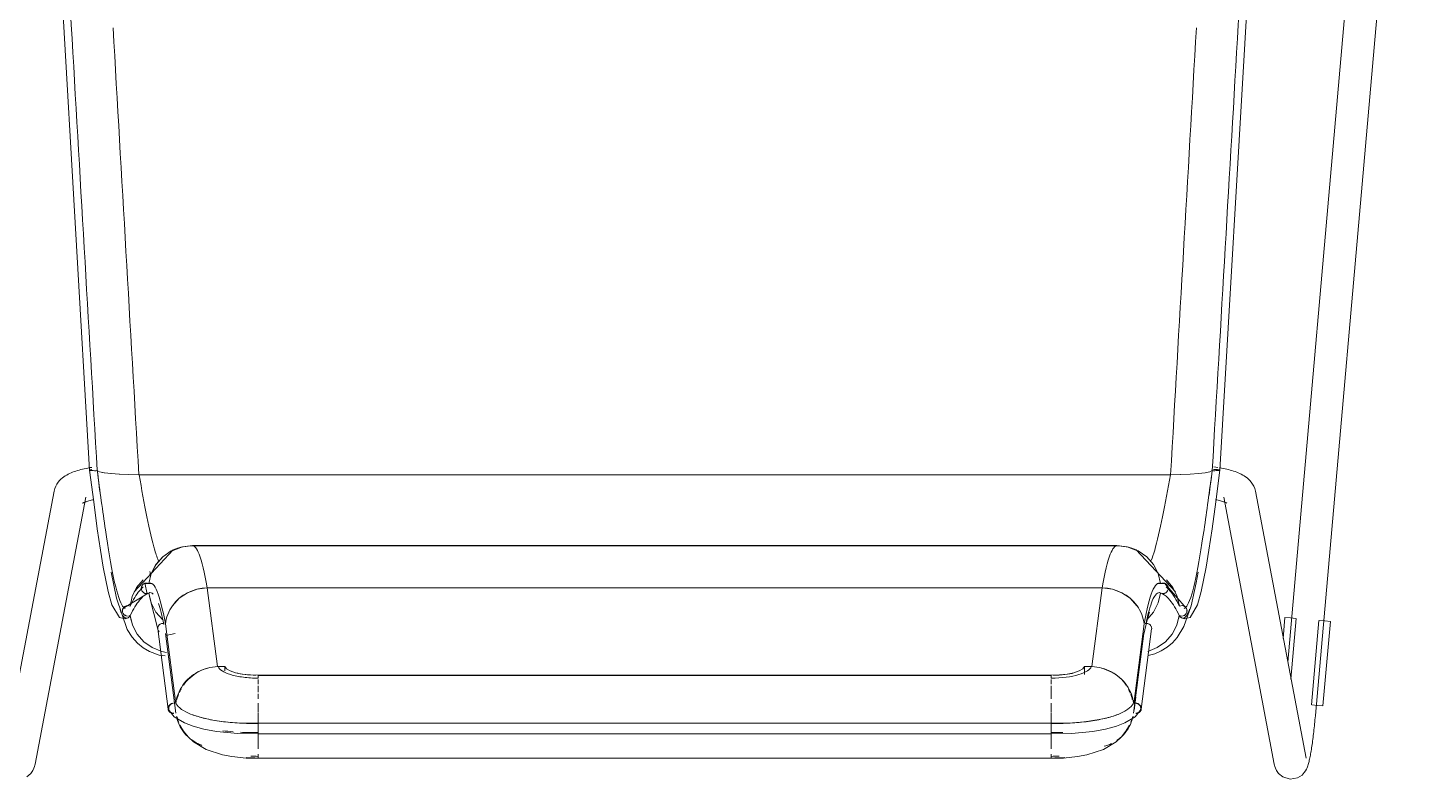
# Model space of a CAD drawing. Header units: millimetres. Extents: x 155927 to 326028, y -36033 to 97293.
# Drawn here: x 178558 to 179076, y 11463 to 11742 of the extents above; entities that cross this region are included whole.
import ezdxf

# ---------------------------------------------------------------- set-up
doc = ezdxf.new("R2010")
doc.units = ezdxf.units.MM
doc.header["$MEASUREMENT"] = 0
doc.layers.add('I-FURN', color=8, linetype='CONTINUOUS', lineweight=9)

msp = doc.modelspace()

# ---------------------------------------------------------------- linework, layer by layer
at = {"layer": 'I-FURN'}
for p, q in [((179063.88, 11930.92), (179026.58, 11506.42)), ((179036.88, 11486.55), (179075.83, 11929.87)), ((178581.16, 11577.84), (178561.88, 11909.75)), ((179001.4, 11577.84), (179020.68, 11909.75)), ((178579.23, 11578.34), (178579.89, 11578.49)), ((178579.89, 11578.49), (178580.57, 11578.62)), ((178580.57, 11578.62), (178581.27, 11578.75)), ((178581.27, 11578.75), (178581.97, 11578.86)), ((178999.87, 11578.97), (178999.15, 11579.07)), ((179000.59, 11578.86), (178999.87, 11578.97)), ((179001.99, 11578.62), (179001.29, 11578.75)), ((179002.67, 11578.49), (179001.99, 11578.62)), ((179003.33, 11578.34), (179002.67, 11578.49)), ((178569.03, 11572.66), (178569.51, 11573.35)), ((178569.51, 11573.35), (178570.02, 11573.95)), ((178570.02, 11573.95), (178570.55, 11574.47)), ((178570.55, 11574.47), (178571.08, 11574.92)), ((178571.08, 11574.92), (178571.61, 11575.32)), ((178571.61, 11575.32), (178572.14, 11575.68)), ((178572.14, 11575.68), (178572.68, 11576)), ((178572.68, 11576), (178573.22, 11576.29)), ((178573.22, 11576.29), (178573.77, 11576.57)), ((178573.77, 11576.57), (178574.33, 11576.82)), ((178574.33, 11576.82), (178574.9, 11577.05)), ((178574.9, 11577.05), (178575.48, 11577.27)), ((178575.48, 11577.27), (178576.08, 11577.48)), ((178576.08, 11577.48), (178576.68, 11577.67)), ((178576.68, 11577.67), (178577.3, 11577.86)), ((178577.3, 11577.86), (178577.93, 11578.03)), ((178577.93, 11578.03), (178578.57, 11578.19)), ((178578.57, 11578.19), (178579.23, 11578.34)), ((178581.16, 11577.84), (178581.22, 11577.89)), ((178581.23, 11577.89), (178581.17, 11577.84)), ((178581.17, 11577.84), (178582.72, 11565.98)), ((178581.7, 11577.99), (178581.41, 11577.94)), ((178581.41, 11577.94), (178581.7, 11577.99)), ((178581.43, 11577.73), (178581.73, 11577.69)), ((178581.73, 11577.69), (178581.43, 11577.73)), ((178582.08, 11578.02), (178581.7, 11577.99)), ((178581.7, 11577.99), (178582.08, 11578.02)), ((178581.73, 11577.69), (178582.12, 11577.66)), ((178582.11, 11577.66), (178581.73, 11577.69)), ((178582.57, 11577.64), (178582.11, 11577.66)), ((178582.12, 11577.66), (178582.57, 11577.64)), ((178582.57, 11577.64), (178583.06, 11577.63)), ((178583.06, 11577.63), (178582.57, 11577.64)), ((178583.06, 11577.63), (178583.56, 11577.63)), ((178583.56, 11577.63), (178583.06, 11577.63)), ((178583.56, 11577.63), (178584.03, 11577.65)), ((178584.03, 11577.65), (178583.56, 11577.63)), ((178584.93, 11577.25), (178584.03, 11577.65)), ((178584.03, 11577.65), (178584.93, 11577.25)), ((178586.67, 11576.88), (178584.93, 11577.25)), ((178584.93, 11577.25), (178586.68, 11576.88)), ((178589.14, 11576.57), (178586.68, 11576.88)), ((178586.68, 11576.88), (178589.17, 11576.57)), ((178592.23, 11576.33), (178589.17, 11576.57)), ((178589.17, 11576.57), (178592.28, 11576.33)), ((178595.75, 11576.18), (178592.27, 11576.33)), ((178592.28, 11576.33), (178595.81, 11576.18)), ((178599.5, 11576.12), (178595.75, 11576.18)), ((178595.81, 11576.18), (178599.58, 11576.12)), ((178599.58, 11576.12), (178982.98, 11576.12)), ((178983.06, 11576.12), (178599.58, 11576.12)), ((178982.98, 11576.12), (178986.75, 11576.18)), ((178986.75, 11576.18), (178983.06, 11576.12)), ((178986.75, 11576.18), (178990.28, 11576.33)), ((178990.29, 11576.33), (178986.81, 11576.18)), ((178990.28, 11576.33), (178993.39, 11576.57)), ((178993.39, 11576.57), (178990.33, 11576.33)), ((178993.39, 11576.57), (178995.88, 11576.88)), ((178995.88, 11576.88), (178993.42, 11576.57)), ((178995.88, 11576.88), (178997.63, 11577.25)), ((178997.63, 11577.25), (178995.89, 11576.88)), ((178998.53, 11577.65), (178997.63, 11577.25)), ((178997.63, 11577.25), (178998.53, 11577.65)), ((178998.53, 11577.65), (178999, 11577.63)), ((178999, 11577.63), (178998.53, 11577.65)), ((178999, 11577.63), (178999.5, 11577.63)), ((178999.5, 11577.63), (178999, 11577.63)), ((178999.54, 11578.05), (178999.04, 11578.05)), ((178999.04, 11578.05), (178999.54, 11578.05)), ((178999.5, 11577.63), (178999.99, 11577.64)), ((178999.99, 11577.64), (178999.5, 11577.63)), ((179000.03, 11578.04), (178999.54, 11578.05)), ((178999.54, 11578.05), (179000.03, 11578.04)), ((179001.39, 11577.84), (178999.84, 11565.98)), ((178999.99, 11577.64), (179000.44, 11577.66)), ((179000.45, 11577.66), (178999.99, 11577.64)), ((179000.48, 11578.02), (179000.03, 11578.04)), ((179000.03, 11578.04), (179000.48, 11578.02)), ((179000.44, 11577.66), (179000.83, 11577.69)), ((179000.83, 11577.69), (179000.45, 11577.66)), ((179000.86, 11577.99), (179000.48, 11578.02)), ((179000.48, 11578.02), (179000.86, 11577.99)), ((179000.83, 11577.69), (179001.13, 11577.73)), ((179001.13, 11577.73), (179000.83, 11577.69)), ((179001.15, 11577.94), (179000.86, 11577.99)), ((179000.86, 11577.99), (179001.15, 11577.94)), ((179001.13, 11577.73), (179001.32, 11577.78)), ((179001.33, 11577.78), (179001.13, 11577.73)), ((179001.33, 11577.89), (179001.15, 11577.94)), ((179001.15, 11577.94), (179001.34, 11577.89)), ((179001.32, 11577.78), (179001.39, 11577.84)), ((179001.39, 11577.84), (179001.33, 11577.89)), ((179001.4, 11577.84), (179001.33, 11577.78)), ((179001.34, 11577.89), (179001.4, 11577.84)), ((179003.99, 11578.19), (179003.33, 11578.34)), ((179004.63, 11578.03), (179003.99, 11578.19)), ((179005.26, 11577.86), (179004.63, 11578.03)), ((179005.88, 11577.67), (179005.26, 11577.86)), ((179006.48, 11577.48), (179005.88, 11577.67)), ((179007.08, 11577.27), (179006.48, 11577.48)), ((179007.66, 11577.05), (179007.08, 11577.27)), ((179008.23, 11576.82), (179007.66, 11577.05)), ((179008.79, 11576.57), (179008.23, 11576.82)), ((179009.34, 11576.29), (179008.79, 11576.57)), ((179009.88, 11576), (179009.34, 11576.29)), ((179010.42, 11575.68), (179009.88, 11576)), ((179010.95, 11575.32), (179010.42, 11575.68)), ((179011.48, 11574.92), (179010.95, 11575.32)), ((179012.01, 11574.47), (179011.48, 11574.92)), ((179012.54, 11573.95), (179012.01, 11574.47)), ((179013.05, 11573.35), (179012.54, 11573.95)), ((179013.53, 11572.66), (179013.05, 11573.35)), ((178567.97, 11569.99), (178549.16, 11470.7)), ((178567.97, 11569.99), (178568.23, 11570.98)), ((178568.23, 11570.98), (178568.59, 11571.87)), ((178568.59, 11571.87), (178569.03, 11572.66)), ((179013.97, 11571.87), (179013.53, 11572.66)), ((179014.33, 11570.98), (179013.97, 11571.87)), ((179014.59, 11569.99), (179014.33, 11570.98)), ((179033.4, 11470.7), (179014.59, 11569.99)), ((178560.95, 11468.47), (178579.76, 11567.76)), ((178578.54, 11565.53), (178578.57, 11565.54)), ((178578.57, 11565.54), (178578.64, 11565.59)), ((178578.64, 11565.59), (178578.73, 11565.63)), ((178578.73, 11565.63), (178578.88, 11565.71)), ((178578.88, 11565.71), (178579.07, 11565.8)), ((178579.07, 11565.8), (178579.31, 11565.89)), ((178579.31, 11565.89), (178579.57, 11565.99)), ((178579.57, 11565.99), (178579.88, 11566.1)), ((178579.88, 11566.1), (178580.21, 11566.21)), ((178580.21, 11566.21), (178580.58, 11566.31)), ((178580.58, 11566.31), (178580.97, 11566.42)), ((178580.97, 11566.42), (178581.4, 11566.53)), ((178581.4, 11566.53), (178581.84, 11566.63)), ((178581.84, 11566.63), (178582.31, 11566.73)), ((178582.31, 11566.73), (178582.8, 11566.83)), ((178582.72, 11565.98), (178584.07, 11556.05)), ((178999.84, 11565.98), (178998.49, 11556.05)), ((179000.25, 11566.73), (178999.76, 11566.83)), ((179000.72, 11566.63), (179000.25, 11566.73)), ((179001.16, 11566.53), (179000.72, 11566.63)), ((179001.59, 11566.42), (179001.16, 11566.53)), ((179001.98, 11566.31), (179001.59, 11566.42)), ((179002.35, 11566.21), (179001.98, 11566.31)), ((179002.68, 11566.1), (179002.35, 11566.21)), ((179002.99, 11565.99), (179002.68, 11566.1)), ((179002.8, 11567.76), (179021.61, 11468.47)), ((179003.25, 11565.89), (179002.99, 11565.99)), ((179003.49, 11565.8), (179003.25, 11565.89)), ((179003.68, 11565.71), (179003.49, 11565.8)), ((179003.83, 11565.63), (179003.68, 11565.71)), ((179003.92, 11565.59), (179003.83, 11565.63)), ((179003.99, 11565.54), (179003.92, 11565.59)), ((179004.02, 11565.53), (179003.99, 11565.54)), ((178584.07, 11556.05), (178585.26, 11548.03)), ((178998.49, 11556.05), (178997.3, 11548.03)), ((178585.26, 11548.03), (178586.29, 11541.72)), ((178597.71, 11532.5), (178612.31, 11548.2)), ((178611.53, 11547.78), (178608.39, 11545.61)), ((178608.39, 11545.6), (178611.53, 11547.77)), ((178611.21, 11547.6), (178615.68, 11549.33)), ((178615.1, 11549.15), (178611.53, 11547.78)), ((178611.53, 11547.77), (178615.1, 11549.14)), ((178612.31, 11548.2), (178614.24, 11548.9)), ((178615.1, 11549.14), (178618.89, 11549.62)), ((178618.89, 11549.62), (178615.1, 11549.15)), ((178615.68, 11549.33), (178619.43, 11549.77)), ((178618.89, 11549.62), (178963.67, 11549.62)), ((178963.67, 11549.62), (178618.89, 11549.62)), ((178658.33, 11549.77), (178619.43, 11549.77)), ((178963.13, 11549.77), (178658.33, 11549.77)), ((178966.88, 11549.33), (178963.13, 11549.77)), ((178963.67, 11549.62), (178967.46, 11549.14)), ((178967.46, 11549.15), (178963.67, 11549.62)), ((178971.35, 11547.6), (178966.88, 11549.33)), ((178971.03, 11547.78), (178967.46, 11549.15)), ((178967.46, 11549.14), (178971.03, 11547.77)), ((178970.25, 11548.2), (178968.32, 11548.9)), ((178984.85, 11532.5), (178970.25, 11548.2)), ((178974.17, 11545.61), (178971.03, 11547.78)), ((178971.03, 11547.77), (178974.17, 11545.6)), ((178997.3, 11548.03), (178996.27, 11541.72)), ((178605.88, 11542.74), (178604.13, 11539.34)), ((178604.13, 11539.34), (178605.89, 11542.73)), ((178608.39, 11545.61), (178605.88, 11542.74)), ((178605.89, 11542.73), (178608.39, 11545.6)), ((178976.68, 11542.74), (178974.17, 11545.61)), ((178974.17, 11545.6), (178976.67, 11542.73)), ((178976.67, 11542.73), (178978.43, 11539.34)), ((178978.43, 11539.34), (178976.68, 11542.74)), ((178586.29, 11541.72), (178588.09, 11532.7)), ((178589.27, 11539.92), (178591.17, 11530.26)), ((178604.13, 11539.34), (178603.24, 11535.63)), ((178979.32, 11535.63), (178978.43, 11539.34)), ((178992.55, 11535.86), (178993.29, 11539.92)), ((178996.27, 11541.72), (178994.47, 11532.7)), ((178588.09, 11532.7), (178589.5, 11527.7)), ((178593.6, 11526.31), (178602.99, 11532.02)), ((178598.65, 11534.18), (178597.01, 11530.85)), ((178597.02, 11530.85), (178598.66, 11534.17)), ((178601.05, 11537.01), (178598.65, 11534.18)), ((178598.66, 11534.18), (178601.05, 11537.01)), ((178600.46, 11534.37), (178600.39, 11533.87)), ((178600.39, 11533.87), (178600.46, 11533.38)), ((178600.4, 11533.87), (178600.46, 11534.36)), ((178600.46, 11533.38), (178600.4, 11533.87)), ((178600.46, 11534.36), (178600.65, 11534.83)), ((178600.65, 11534.83), (178600.46, 11534.37)), ((178600.65, 11532.92), (178600.46, 11533.38)), ((178600.46, 11533.38), (178600.65, 11532.92)), ((178600.65, 11534.83), (178600.95, 11535.23)), ((178600.94, 11535.23), (178600.65, 11534.83)), ((178600.95, 11532.52), (178600.65, 11532.92)), ((178600.65, 11532.92), (178600.94, 11532.52)), ((178601.33, 11535.54), (178600.94, 11535.23)), ((178600.94, 11532.52), (178601.33, 11532.2)), ((178600.95, 11535.23), (178601.33, 11535.54)), ((178601.33, 11532.21), (178600.95, 11532.52)), ((178601.78, 11535.75), (178601.33, 11535.54)), ((178601.33, 11535.54), (178601.78, 11535.74)), ((178601.78, 11532.01), (178601.33, 11532.21)), ((178601.33, 11532.2), (178601.78, 11532)), ((178601.42, 11535.6), (178604.3, 11535.64)), ((178601.72, 11535.73), (178602.56, 11531.84)), ((178601.78, 11535.74), (178602.27, 11535.83)), ((178602.27, 11535.83), (178601.78, 11535.75)), ((178602.27, 11531.92), (178601.78, 11532.01)), ((178601.78, 11532), (178602.27, 11531.92)), ((178602.27, 11535.83), (178602.77, 11535.79)), ((178602.77, 11535.79), (178602.27, 11535.83)), ((178602.77, 11531.96), (178602.27, 11531.92)), ((178602.27, 11531.92), (178602.77, 11531.96)), ((178602.77, 11535.79), (178603.24, 11535.63)), ((178603.24, 11535.63), (178602.77, 11535.79)), ((178603.24, 11532.12), (178602.77, 11531.96)), ((178602.77, 11531.96), (178603.24, 11532.12)), ((178603.24, 11532.12), (178604.13, 11528.41)), ((178603.59, 11530.27), (178603.27, 11532.14)), ((178617.61, 11532.23), (178614.49, 11530.15)), ((178621.15, 11533.54), (178617.61, 11532.23)), ((178624.92, 11534.02), (178621.15, 11533.54)), ((178628.78, 11504.74), (178624.92, 11534.02)), ((178624.92, 11534.02), (178957.64, 11534.02)), ((178957.64, 11534.02), (178624.92, 11534.02)), ((178957.64, 11534.02), (178953.78, 11504.74)), ((178961.41, 11533.54), (178957.64, 11534.02)), ((178964.95, 11532.23), (178961.41, 11533.54)), ((178968.07, 11530.15), (178964.95, 11532.23)), ((178981.14, 11535.6), (178978.26, 11535.64)), ((178978.43, 11528.41), (178979.32, 11532.12)), ((178979.32, 11535.63), (178979.79, 11535.79)), ((178979.79, 11535.79), (178979.32, 11535.63)), ((178979.79, 11531.96), (178979.32, 11532.12)), ((178979.32, 11532.12), (178979.79, 11531.96)), ((178980, 11531.84), (178979.57, 11532.02)), ((178979.79, 11535.79), (178980.29, 11535.83)), ((178980.29, 11535.83), (178979.79, 11535.79)), ((178980.29, 11531.92), (178979.79, 11531.96)), ((178979.79, 11531.96), (178980.29, 11531.92)), ((178980.29, 11535.83), (178980.78, 11535.74)), ((178980.78, 11535.75), (178980.29, 11535.83)), ((178980.78, 11532.01), (178980.29, 11531.92)), ((178980.29, 11531.92), (178980.78, 11532)), ((178981.23, 11535.54), (178980.78, 11535.75)), ((178980.78, 11535.74), (178981.23, 11535.54)), ((178981.23, 11532.21), (178980.78, 11532.01)), ((178980.78, 11532), (178981.23, 11532.2)), ((178988.96, 11526.31), (178980.84, 11535.73)), ((178981.23, 11535.54), (178981.61, 11535.23)), ((178981.62, 11535.23), (178981.23, 11535.54)), ((178981.61, 11532.52), (178981.23, 11532.21)), ((178981.23, 11532.2), (178981.62, 11532.52)), ((178981.51, 11537.01), (178983.9, 11534.17)), ((178983.91, 11534.18), (178981.51, 11537.01)), ((178981.61, 11535.23), (178981.91, 11534.83)), ((178981.91, 11532.92), (178981.61, 11532.52)), ((178981.91, 11534.83), (178981.62, 11535.23)), ((178981.62, 11532.52), (178981.91, 11532.92)), ((178981.91, 11534.83), (178982.1, 11534.36)), ((178982.1, 11534.37), (178981.91, 11534.83)), ((178982.1, 11533.38), (178981.91, 11532.92)), ((178981.91, 11532.92), (178982.1, 11533.38)), ((178982.17, 11533.87), (178982.1, 11534.37)), ((178982.1, 11534.36), (178982.16, 11533.87)), ((178982.16, 11533.87), (178982.1, 11533.38)), ((178982.1, 11533.38), (178982.17, 11533.87)), ((178983.9, 11534.17), (178985.54, 11530.85)), ((178985.55, 11530.85), (178983.91, 11534.18)), ((178990.66, 11527.34), (178992.55, 11535.86)), ((178994.47, 11532.7), (178993.06, 11527.7)), ((178589.5, 11527.7), (178592.27, 11523.07)), ((178591.17, 11530.26), (178595.16, 11518.55)), ((178593.93, 11526.8), (178593.64, 11526.4)), ((178593.65, 11526.4), (178593.94, 11526.8)), ((178594.31, 11527.12), (178593.93, 11526.8)), ((178593.94, 11526.8), (178594.31, 11527.12)), ((178594.31, 11527.12), (178594.76, 11527.33)), ((178594.76, 11527.33), (178594.31, 11527.12)), ((178594.76, 11527.33), (178595.25, 11527.42)), ((178595.25, 11527.42), (178594.76, 11527.33)), ((178595.25, 11527.42), (178595.75, 11527.39)), ((178595.75, 11527.39), (178595.25, 11527.42)), ((178595.75, 11527.39), (178596.23, 11527.24)), ((178596.23, 11527.24), (178595.75, 11527.39)), ((178596.23, 11527.24), (178597.02, 11530.85)), ((178597.01, 11530.85), (178596.23, 11527.24)), ((178606.56, 11518.66), (178603.59, 11530.27)), ((178604.13, 11528.41), (178605.88, 11525.01)), ((178614.49, 11530.15), (178612.01, 11527.41)), ((178970.55, 11527.41), (178968.07, 11530.15)), ((178976.68, 11525.01), (178978.43, 11528.41)), ((178985.54, 11530.85), (178986.33, 11527.24)), ((178986.33, 11527.24), (178985.55, 11530.85)), ((178986.33, 11527.24), (178986.81, 11527.39)), ((178986.81, 11527.39), (178986.33, 11527.24)), ((178986.81, 11527.39), (178987.31, 11527.42)), ((178987.31, 11527.42), (178986.81, 11527.39)), ((178987.31, 11527.42), (178987.8, 11527.33)), ((178987.8, 11527.33), (178987.31, 11527.42)), ((178987.8, 11527.33), (178988.25, 11527.12)), ((178988.25, 11527.12), (178987.8, 11527.33)), ((178987.99, 11519.71), (178990.66, 11527.34)), ((178988.25, 11527.12), (178988.62, 11526.8)), ((178988.63, 11526.8), (178988.25, 11527.12)), ((178988.62, 11526.8), (178988.91, 11526.4)), ((178988.92, 11526.4), (178988.63, 11526.8)), ((178993.06, 11527.7), (178990.29, 11523.07)), ((178592.27, 11523.07), (178594.46, 11522.53)), ((178593.46, 11525.94), (178593.4, 11525.45)), ((178593.4, 11525.45), (178593.47, 11524.97)), ((178593.41, 11525.45), (178593.46, 11525.94)), ((178593.48, 11524.97), (178593.41, 11525.45)), ((178593.46, 11525.94), (178593.65, 11526.4)), ((178593.64, 11526.4), (178593.46, 11525.94)), ((178593.47, 11524.97), (178593.67, 11524.52)), ((178593.67, 11524.52), (178593.48, 11524.97)), ((178593.97, 11524.12), (178593.67, 11524.52)), ((178593.67, 11524.52), (178593.97, 11524.12)), ((178594.36, 11523.82), (178593.97, 11524.12)), ((178593.97, 11524.12), (178594.36, 11523.81)), ((178594.82, 11523.62), (178594.36, 11523.82)), ((178594.36, 11523.81), (178594.81, 11523.62)), ((178594.46, 11522.53), (178595.37, 11522.83)), ((178594.81, 11523.62), (178595.31, 11523.54)), ((178595.31, 11523.55), (178594.82, 11523.62)), ((178596.28, 11523.75), (178595.81, 11523.59)), ((178595.81, 11523.59), (178596.28, 11523.75)), ((178596.62, 11521.93), (178596.28, 11523.75)), ((178596.28, 11523.75), (178597.18, 11520.12)), ((178605.88, 11525.01), (178608.39, 11522.14)), ((178974.41, 11522.61), (178973.04, 11516.32)), ((178974.17, 11522.14), (178976.68, 11525.01)), ((178975.17, 11525.04), (178974.41, 11522.61)), ((178985.38, 11520.12), (178986.28, 11523.75)), ((178986.28, 11523.75), (178986.13, 11522.8)), ((178986.75, 11523.59), (178986.28, 11523.75)), ((178986.28, 11523.75), (178986.75, 11523.59)), ((178987.25, 11523.55), (178986.75, 11523.59)), ((178986.75, 11523.59), (178987.25, 11523.54)), ((178988.1, 11522.53), (178987.19, 11522.83)), ((178987.74, 11523.62), (178987.25, 11523.55)), ((178987.25, 11523.54), (178987.75, 11523.62)), ((178988.2, 11523.82), (178987.74, 11523.62)), ((178987.75, 11523.62), (178988.2, 11523.81)), ((178990.29, 11523.07), (178988.1, 11522.53)), ((178988.59, 11524.12), (178988.2, 11523.82)), ((178988.2, 11523.81), (178988.59, 11524.12)), ((178988.89, 11524.52), (178988.59, 11524.12)), ((178988.59, 11524.12), (178988.89, 11524.52)), ((178988.81, 11526.58), (178988.93, 11526.37)), ((178989.08, 11524.97), (178988.89, 11524.52)), ((178988.89, 11524.52), (178989.09, 11524.97)), ((178988.91, 11526.4), (178989.1, 11525.94)), ((178989.1, 11525.94), (178988.92, 11526.4)), ((178989.15, 11525.45), (178989.08, 11524.97)), ((178989.09, 11524.97), (178989.16, 11525.45)), ((178989.1, 11525.94), (178989.15, 11525.45)), ((178989.16, 11525.45), (178989.1, 11525.94)), ((179025.55, 11523.05), (179024.85, 11515.16)), ((179025.55, 11523.05), (179027.59, 11522.87)), ((179027.59, 11522.87), (179029.65, 11522.69)), ((179027.79, 11500.08), (179029.78, 11522.68)), ((179038.22, 11521.94), (179035.46, 11490.53)), ((179038.35, 11521.93), (179040.41, 11521.75)), ((179042.46, 11521.57), (179039.7, 11490.16)), ((179040.41, 11521.75), (179042.46, 11521.57)), ((178595.16, 11518.55), (178596.98, 11515.72)), ((178597.18, 11520.12), (178598.92, 11516.8)), ((178598.92, 11516.8), (178601.4, 11513.98)), ((178606.6, 11519.44), (178606.53, 11518.97)), ((178606.53, 11518.97), (178606.6, 11518.5)), ((178610.4, 11488.96), (178606.55, 11518.74)), ((178606.79, 11519.88), (178606.6, 11519.44)), ((178606.6, 11518.5), (178606.79, 11518.06)), ((178607.08, 11520.26), (178606.79, 11519.88)), ((178606.79, 11518.06), (178607.08, 11517.68)), ((178607.47, 11520.57), (178607.08, 11520.26)), ((178607.92, 11520.76), (178607.47, 11520.57)), ((178608.41, 11520.84), (178607.92, 11520.76)), ((178608.91, 11520.8), (178608.41, 11520.84)), ((178609.38, 11520.64), (178613.22, 11490.94)), ((178613.24, 11487.4), (178609.4, 11517.1)), ((178609.52, 11516.32), (178613.01, 11517)), ((178973.16, 11517.1), (178969.32, 11487.4)), ((178973.18, 11520.64), (178969.34, 11490.94)), ((178976.01, 11518.74), (178972.16, 11488.96)), ((178974.15, 11520.84), (178973.65, 11520.8)), ((178974.64, 11520.76), (178974.15, 11520.84)), ((178975.09, 11520.57), (178974.64, 11520.76)), ((178975.48, 11520.26), (178975.09, 11520.57)), ((178975.77, 11519.88), (178975.48, 11520.26)), ((178975.96, 11519.44), (178975.85, 11519.72)), ((178975.85, 11518.21), (178975.96, 11518.5)), ((178976.03, 11518.97), (178975.96, 11519.44)), ((178975.96, 11518.5), (178976.03, 11518.97)), ((178981.16, 11513.98), (178983.64, 11516.8)), ((178983.64, 11516.8), (178985.38, 11520.12)), ((178985.49, 11515.6), (178987.99, 11519.71)), ((178596.98, 11515.72), (178598.97, 11513.48)), ((178598.97, 11513.48), (178601.14, 11511.7)), ((178601.14, 11511.7), (178603.41, 11510.36)), ((178601.4, 11513.98), (178604.49, 11511.8)), ((178604.49, 11511.8), (178608, 11510.4)), ((178974.56, 11510.4), (178978.07, 11511.8)), ((178978.07, 11511.8), (178981.16, 11513.98)), ((178979.57, 11510.57), (178981.77, 11511.95)), ((178981.77, 11511.95), (178983.75, 11513.63)), ((178983.75, 11513.63), (178985.49, 11515.6)), ((178603.41, 11510.36), (178607.01, 11509.06)), ((178607.01, 11509.06), (178609.28, 11508.77)), ((178609.75, 11510.04), (178608, 11510.41)), ((178608, 11510.4), (178609.74, 11510.03)), ((178974.7, 11508.89), (178977.21, 11509.55)), ((178977.21, 11509.55), (178979.57, 11510.57)), ((178631.5, 11504.81), (178628.78, 11504.74)), ((178631.5, 11504.81), (178631.5, 11503.15)), ((178632.14, 11503.95), (178631.5, 11504.81)), ((178633.49, 11503.16), (178632.14, 11503.95)), ((178635.47, 11502.49), (178633.49, 11503.16)), ((178637.97, 11501.98), (178635.47, 11502.49)), ((178640.82, 11501.66), (178637.97, 11501.98)), ((178643.85, 11501.55), (178640.82, 11501.66)), ((178938.71, 11501.55), (178643.85, 11501.55)), ((178643.85, 11501.49), (178938.71, 11501.49)), ((178941.74, 11501.66), (178938.71, 11501.55)), ((178944.59, 11501.98), (178941.74, 11501.66)), ((178947.09, 11502.49), (178944.59, 11501.98)), ((178949.07, 11503.16), (178947.09, 11502.49)), ((178950.42, 11503.95), (178949.07, 11503.16)), ((178951.06, 11504.81), (178950.42, 11503.95)), ((178951.06, 11501.8), (178951.06, 11504.81)), ((178953.78, 11504.74), (178951.06, 11504.81)), ((178643.85, 11498.23), (178643.85, 11499.97)), ((178643.85, 11495.18), (178643.85, 11497.64)), ((178938.71, 11499.97), (178938.71, 11498.23)), ((178938.71, 11497.64), (178938.71, 11495.18)), ((178612.47, 11493.37), (178612.79, 11490.93)), ((178643.85, 11492.82), (178643.85, 11494.66)), ((178643.85, 11487.63), (178643.85, 11491.19)), ((178938.71, 11494.94), (178938.71, 11495.14)), ((178938.71, 11494.95), (178938.71, 11492.82)), ((178938.71, 11491.19), (178938.71, 11487.63)), ((178970.09, 11493.37), (178969.47, 11488.59)), ((179037.65, 11490.34), (179035.59, 11490.52)), ((178610.76, 11488.46), (178612.65, 11486.08)), ((178612.65, 11486.08), (178616.48, 11483.78)), ((178619.18, 11486.92), (178622.62, 11485.82)), ((178622.62, 11485.82), (178627.05, 11484.86)), ((178643.85, 11487.44), (178643.85, 11483.62)), ((178643.85, 11483.62), (178643.85, 11487.44)), ((178938.71, 11483.62), (178938.71, 11487.44)), ((178938.71, 11487.44), (178938.71, 11483.62)), ((178956.54, 11485.05), (178960.04, 11485.85)), ((178960.04, 11485.85), (178962.86, 11486.73)), ((178962.86, 11486.73), (178963.38, 11486.92)), ((178969.91, 11486.08), (178966.08, 11483.78)), ((178971.8, 11488.46), (178969.91, 11486.08)), ((179036.73, 11484.89), (179036.8, 11485.64)), ((179036.8, 11485.64), (179036.87, 11486.39)), ((179036.87, 11486.39), (179036.88, 11486.55)), ((179039.7, 11490.16), (179037.65, 11490.34)), ((178614.78, 11482.97), (178616.12, 11480.7)), ((178616.12, 11480.7), (178617.79, 11478.63)), ((178616.48, 11483.78), (178619.65, 11482.58)), ((178619.65, 11482.58), (178623.69, 11481.5)), ((178623.69, 11481.5), (178628.41, 11480.64)), ((178627.05, 11484.86), (178631.07, 11484.26)), ((178628.41, 11480.64), (178636.29, 11479.84)), ((178631.07, 11484.26), (178637.63, 11483.73)), ((178637.63, 11483.73), (178643.85, 11483.65)), ((178938.71, 11483.65), (178643.85, 11483.65)), ((178643.85, 11479.69), (178643.85, 11483.54)), ((178643.85, 11483.54), (178643.85, 11483.32)), ((178643.85, 11483.32), (178643.85, 11482.99)), ((178643.85, 11482.99), (178643.85, 11482.57)), ((178643.85, 11482.57), (178643.85, 11482.1)), ((178643.85, 11482.1), (178643.85, 11481.6)), ((178643.85, 11481.6), (178643.85, 11481.1)), ((178643.85, 11481.1), (178643.85, 11480.65)), ((178643.85, 11480.65), (178643.85, 11480.26)), ((178643.85, 11480.26), (178643.85, 11479.96)), ((178938.71, 11483.65), (178945.12, 11483.74)), ((178938.71, 11483.65), (178938.71, 11479.69)), ((178938.71, 11483.54), (178938.71, 11483.65)), ((178938.71, 11483.32), (178938.71, 11483.54)), ((178938.71, 11482.99), (178938.71, 11483.32)), ((178938.71, 11482.57), (178938.71, 11482.99)), ((178938.71, 11482.1), (178938.71, 11482.57)), ((178938.71, 11481.6), (178938.71, 11482.1)), ((178938.71, 11481.1), (178938.71, 11481.6)), ((178938.71, 11480.65), (178938.71, 11481.1)), ((178938.71, 11480.26), (178938.71, 11480.65)), ((178938.71, 11479.96), (178938.71, 11480.26)), ((178945.12, 11483.74), (178951.1, 11484.22)), ((178954.15, 11480.64), (178946.27, 11479.84)), ((178951.1, 11484.22), (178956.54, 11485.05)), ((178958.87, 11481.5), (178954.15, 11480.64)), ((178962.91, 11482.58), (178958.87, 11481.5)), ((178966.08, 11483.78), (178962.91, 11482.58)), ((178966.44, 11480.7), (178964.77, 11478.63)), ((178967.78, 11482.97), (178966.44, 11480.7)), ((179036.19, 11479.77), (179036.27, 11480.48)), ((179036.27, 11480.48), (179036.35, 11481.2)), ((179036.35, 11481.2), (179036.43, 11481.93)), ((179036.43, 11481.93), (179036.51, 11482.66)), ((179036.51, 11482.66), (179036.58, 11483.4)), ((179036.58, 11483.4), (179036.66, 11484.14)), ((179036.66, 11484.14), (179036.73, 11484.89)), ((178617.79, 11478.63), (178619.76, 11476.8)), ((178619.76, 11476.8), (178624.48, 11473.93)), ((178636.29, 11479.84), (178643.85, 11479.69)), ((178643.85, 11479.96), (178643.85, 11479.76)), ((178643.85, 11479.93), (178643.85, 11476.91)), ((178643.85, 11476.92), (178643.85, 11479.93)), ((178643.85, 11479.76), (178643.85, 11479.69)), ((178643.85, 11479.69), (178938.71, 11479.69)), ((178643.85, 11474.17), (178643.85, 11476.75)), ((178938.71, 11479.76), (178938.71, 11479.96)), ((178938.71, 11476.91), (178938.71, 11479.93)), ((178938.71, 11479.93), (178938.71, 11476.92)), ((178946.27, 11479.84), (178938.71, 11479.69)), ((178938.71, 11479.69), (178938.71, 11479.76)), ((178938.71, 11476.75), (178938.71, 11474.17)), ((178962.8, 11476.8), (178958.08, 11473.93)), ((178964.77, 11478.63), (178962.8, 11476.8)), ((179035.48, 11474.54), (179035.57, 11475.14)), ((179035.57, 11475.14), (179035.66, 11475.76)), ((179035.66, 11475.76), (179035.75, 11476.4)), ((179035.75, 11476.4), (179035.84, 11477.05)), ((179035.84, 11477.05), (179035.93, 11477.71)), ((179035.93, 11477.71), (179036.02, 11478.39)), ((179036.02, 11478.39), (179036.1, 11479.07)), ((179036.1, 11479.07), (179036.19, 11479.77)), ((178624.48, 11473.93), (178630.63, 11471.9)), ((178630.63, 11471.9), (178634.13, 11471.25)), ((178634.13, 11471.25), (178639.34, 11470.73)), ((178639.34, 11470.73), (178643.85, 11470.65)), ((178643.85, 11470.67), (178643.85, 11472.14)), ((178643.85, 11470.82), (178643.85, 11470.65)), ((178643.85, 11470.65), (178938.71, 11470.65)), ((178938.71, 11472.14), (178938.71, 11470.67)), ((178938.71, 11470.65), (178938.71, 11470.82)), ((178943.22, 11470.73), (178938.71, 11470.65)), ((178948.43, 11471.25), (178943.22, 11470.73)), ((178951.93, 11471.9), (178948.43, 11471.25)), ((178958.08, 11473.93), (178951.93, 11471.9)), ((179034.53, 11469.48), (179034.63, 11469.91)), ((179034.63, 11469.91), (179034.73, 11470.35)), ((179034.73, 11470.35), (179034.83, 11470.81)), ((179034.83, 11470.81), (179034.92, 11471.29)), ((179034.92, 11471.29), (179035.02, 11471.79)), ((179035.02, 11471.79), (179035.11, 11472.3)), ((179035.11, 11472.3), (179035.2, 11472.83)), ((179035.2, 11472.83), (179035.3, 11473.39)), ((179035.3, 11473.39), (179035.39, 11473.95)), ((179035.39, 11473.95), (179035.48, 11474.54)), ((178557.81, 11463.71), (178559.39, 11465.03)), ((178559.39, 11465.03), (178560.14, 11466.11)), ((178560.14, 11466.11), (178560.51, 11466.91)), ((178560.51, 11466.91), (178560.72, 11467.53)), ((178560.72, 11467.53), (178560.86, 11468.05)), ((178560.86, 11468.05), (178560.95, 11468.47)), ((179021.7, 11468.05), (179021.61, 11468.47)), ((179021.84, 11467.53), (179021.7, 11468.05)), ((179022.05, 11466.91), (179021.84, 11467.53)), ((179022.42, 11466.11), (179022.05, 11466.91)), ((179023.17, 11465.03), (179022.42, 11466.11)), ((179024.75, 11463.71), (179023.17, 11465.03)), ((179031.91, 11464.4), (179032.77, 11465.31)), ((179032.77, 11465.31), (179033.25, 11466.01)), ((179033.25, 11466.01), (179033.55, 11466.57)), ((179033.55, 11466.57), (179033.77, 11467.05)), ((179033.77, 11467.05), (179033.94, 11467.47)), ((179033.94, 11467.47), (179034.08, 11467.88)), ((179034.08, 11467.88), (179034.2, 11468.27)), ((179034.2, 11468.27), (179034.32, 11468.67)), ((179034.32, 11468.67), (179034.43, 11469.07)), ((179034.43, 11469.07), (179034.53, 11469.48)), ((179024.75, 11463.71), (179027.5, 11462.87)), ((179027.5, 11462.87), (179030.26, 11463.36)), ((179030.26, 11463.36), (179031.91, 11464.4))]:
    msp.add_line(p, q, dxfattribs=at)
for centre, major_axis, ratio, start_param, end_param in [((178625.05, 11518.95), (15.78, 0), 0.955139, 1.579038, 2.545717), ((178957.51, 11518.95), (15.78, 0), 0.955139, 0.595876, 1.562553), ((178625.05, 11518.95), (15.78, 0), 0.955139, 2.545839, 2.787386), ((178957.51, 11518.95), (15.78, 0), 0.955139, 0.354206, 0.595753), ((178625.05, 11518.95), (15.78, 0), 0.955139, 2.787556, 3.029056), ((178957.51, 11518.95), (15.78, 0), 0.955139, 0.112537, 0.354036), ((178608.5, 11518.97), (1.96, 0), 0.955139, 1.359855, 3.903556), ((178974.06, 11518.97), (1.96, 0), 0.955139, 0.509887, 1.781738), ((178974.06, 11518.97), (1.96, 0), 0.955139, 5.859753, 6.706392), ((178643.85, 11486.4), (0, 15.75), 0.000004, 0.290246, 0.472486), ((178938.71, 11486.4), (0, 15.75), 0.000004, 5.8107, 5.99294), ((178643.85, 11474.93), (12.4, 0), 0.287441, 4.492176, 4.712389), ((178938.71, 11474.93), (12.4, 0), 0.287441, 4.712389, 4.950404)]:
    msp.add_ellipse(centre, major_axis=major_axis, ratio=ratio, start_param=start_param, end_param=end_param, dxfattribs=at)
for points in [[(178564.71, 11909.65), (178567.93, 11854.24), (178574.37, 11743.48), (178580.81, 11632.89), (178584.03, 11577.65)], [(179017.85, 11909.65), (179014.63, 11854.24), (179008.19, 11743.48), (179001.75, 11632.89), (178998.53, 11577.65)], [(178599.5, 11576.12), (178596.31, 11631.48), (178593.11, 11686.9), (178589.92, 11742.36)], [(178992.65, 11742.36), (178989.45, 11686.9), (178986.25, 11631.48), (178983.06, 11576.12)], [(178585.23, 11568.28), (178584.84, 11571.38), (178584.44, 11574.51), (178584.05, 11577.64)], [(178997.35, 11568.48), (178997.74, 11571.51), (178998.13, 11574.58), (178998.51, 11577.64)], [(178619.43, 11549.77), (178619.25, 11549.77), (178619.07, 11549.72), (178618.89, 11549.62)], [(178963.67, 11549.62), (178963.49, 11549.72), (178963.31, 11549.77), (178963.13, 11549.77)], [(178603.8, 11538.69), (178603.74, 11539.15), (178603.68, 11539.62), (178603.63, 11540.09)], [(178609.38, 11520.64), (178608.35, 11526.15), (178606.31, 11534.21), (178604.26, 11536.18), (178603.24, 11535.63)], [(178604.87, 11531.7), (178604.33, 11532.27), (178603.78, 11532.41), (178603.24, 11532.12)], [(178973.18, 11520.64), (178974.21, 11526.15), (178976.25, 11534.21), (178978.3, 11536.18), (178979.32, 11535.63)], [(178608.75, 11520.43), (178608.09, 11523.56), (178607.43, 11526.48), (178606.77, 11528.2)], [(178628.78, 11504.74), (178627.49, 11504.7), (178624.99, 11504.34), (178621.39, 11502.93), (178618.24, 11500.74), (178615.71, 11497.9), (178613.95, 11494.56), (178613.37, 11492.18), (178613.22, 11490.94)], [(178643.85, 11500.43), (178641.96, 11500.46), (178638.22, 11500.72), (178633.43, 11501.68), (178630.1, 11503.07), (178629.16, 11504.17), (178629.03, 11504.73)], [(178635.48, 11502.44), (178637.53, 11501.9), (178640.25, 11501.61), (178643.02, 11501.52)], [(178953.53, 11504.73), (178953.27, 11503.62), (178949.89, 11501.45), (178942.49, 11500.48), (178938.71, 11500.43)], [(178939.54, 11501.5), (178942.32, 11501.56), (178945.47, 11501.83), (178947.08, 11502.44)], [(178969.34, 11490.94), (178969.19, 11492.18), (178968.61, 11494.56), (178966.85, 11497.9), (178964.32, 11500.74), (178961.17, 11502.93), (178957.57, 11504.34), (178955.07, 11504.7), (178953.78, 11504.74)], [(178614.47, 11494.94), (178614.69, 11495.46), (178614.93, 11495.97), (178615.2, 11496.46)], [(178967.36, 11496.45), (178967.63, 11495.96), (178967.83, 11495.45), (178967.99, 11494.92)], [(178619.01, 11486.98), (178617.55, 11487.55), (178615.09, 11488.82), (178613.78, 11490.22), (178613.42, 11490.95)], [(178613.68, 11492.46), (178613.84, 11493.16), (178614.05, 11493.86), (178614.3, 11494.54)], [(178969.14, 11490.95), (178968.78, 11490.22), (178967.47, 11488.82), (178963.77, 11486.92), (178958.7, 11485.39), (178952.56, 11484.28), (178945.7, 11483.65), (178941.05, 11483.58), (178938.71, 11483.62)], [(178968.25, 11494.53), (178968.51, 11493.85), (178968.68, 11493.16), (178968.82, 11492.45)], [(178969.6, 11491.1), (178969.69, 11491.11), (178969.85, 11491.13), (178970.02, 11491.13), (178970.1, 11491.13)], [(178614.31, 11484.06), (178614.05, 11484.72), (178613.89, 11485.39), (178613.74, 11486.08)], [(178968.85, 11485.99), (178968.7, 11485.33), (178968.5, 11484.69), (178968.26, 11484.05)], [(178634.52, 11480.51), (178633.23, 11480.61), (178631.95, 11480.74), (178630.7, 11480.9)], [(178643.85, 11480.22), (178641.63, 11480.18), (178639.43, 11480.22), (178637.25, 11480.33)], [(178942.97, 11480.24), (178941.56, 11480.2), (178940.14, 11480.2), (178938.71, 11480.22)], [(178958.31, 11475.1), (178959.27, 11475.36), (178960.2, 11475.7), (178961.09, 11476.13)], [(178643.85, 11470.74), (178642.28, 11470.74), (178640.77, 11470.81), (178639.34, 11470.95)], [(178943.68, 11470.96), (178942.09, 11470.81), (178940.42, 11470.74), (178938.71, 11470.74)]]:
    msp.add_open_spline(points, degree=3, dxfattribs=at)
for points, knots in [([(178594.4, 11526.36), (178593.99, 11526.55), (178592.57, 11528.15), (178590.13, 11536.45), (178587.08, 11554.89), (178585.05, 11570.1), (178584.03, 11577.65)], [0.1500589, 0.1500589, 0.1500589, 0.1500589, 0.25, 0.5, 0.75, 1, 1, 1, 1]), ([(178606.88, 11543.85), (178606.39, 11545), (178604.93, 11549.24), (178602.5, 11559.95), (178600.55, 11570.73), (178599.58, 11576.12)], [0.375, 0.375, 0.375, 0.375, 0.5, 0.75, 1, 1, 1, 1]), ([(178982.98, 11576.12), (178982.01, 11570.73), (178980.06, 11559.95), (178977.68, 11549.47), (178976.27, 11545.31), (178975.84, 11544.23)], [0, 0, 0, 0, 0.25, 0.5, 0.6113037, 0.6113037, 0.6113037, 0.6113037]), ([(178988.16, 11526.36), (178988.57, 11526.55), (178989.99, 11528.15), (178992.43, 11536.45), (178995.48, 11554.89), (178997.51, 11570.1), (178998.53, 11577.65)], [0.1500588, 0.1500588, 0.1500588, 0.1500588, 0.25, 0.5, 0.75, 1, 1, 1, 1]), ([(178624.92, 11534.02), (178623.92, 11539.75), (178622.09, 11547.39), (178620.25, 11549.77), (178619.43, 11549.77)], [0, 0, 0, 0, 0.5, 0.9107153, 0.9107153, 0.9107153, 0.9107153]), ([(178963.13, 11549.77), (178962.31, 11549.77), (178960.47, 11547.39), (178958.64, 11539.75), (178957.64, 11534.02)], [0.0892846, 0.0892846, 0.0892846, 0.0892846, 0.5, 1, 1, 1, 1]), ([(178601.11, 11534.37), (178600.65, 11533.97), (178599.02, 11532.3), (178597.4, 11529.65), (178596.23, 11527.24)], [0.3036932, 0.3036932, 0.3036932, 0.3036932, 0.5, 1, 1, 1, 1]), ([(178973.88, 11520.74), (178974.67, 11524.45), (178976.48, 11530.94), (178978.3, 11532.67), (178979.32, 11532.12)], [0.1122148, 0.1122148, 0.1122148, 0.1122148, 0.5, 1, 1, 1, 1]), ([(178981.45, 11534.37), (178981.91, 11533.97), (178983.54, 11532.3), (178985.16, 11529.65), (178986.33, 11527.24)], [0.303693, 0.303693, 0.303693, 0.303693, 0.5, 1, 1, 1, 1]), ([(178602.56, 11531.84), (178601.62, 11531.37), (178599.53, 11529.58), (178597.44, 11526.15), (178596.28, 11523.75)], [0.0974617, 0.0974617, 0.0974617, 0.0974617, 0.5, 1, 1, 1, 1]), ([(178980, 11531.84), (178980.94, 11531.37), (178983.03, 11529.58), (178985.12, 11526.15), (178986.28, 11523.75)], [0.0974621, 0.0974621, 0.0974621, 0.0974621, 0.5, 1, 1, 1, 1]), ([(178596.28, 11523.75), (178595.25, 11522.2), (178594, 11522.42), (178592.74, 11525.33), (178592.51, 11525.96)], [0, 0, 0, 0, 0.25, 0.3070827, 0.3070827, 0.3070827, 0.3070827]), ([(178986.28, 11523.75), (178987.31, 11522.2), (178988.59, 11522.43), (178989.87, 11525.45), (178990.13, 11526.17)], [0, 0, 0, 0, 0.25, 0.3133981, 0.3133981, 0.3133981, 0.3133981]), ([(178616.06, 11497.82), (178617.49, 11499.88), (178620.43, 11502.38), (178624.01, 11503.95), (178625.25, 11504.19)], [-0.6666667, -0.6666667, -0.6666667, -0.6666667, -0.3333333, -0.1666667, -0.1666667, -0.1666667, -0.1666667]), ([(178957.31, 11504.19), (178958.54, 11503.87), (178962.06, 11502.44), (178965.37, 11499.97), (178966.5, 11497.82)], [-0.8333333, -0.8333333, -0.8333333, -0.8333333, -0.6666667, -0.3333333, -0.3333333, -0.3333333, -0.3333333]), ([(178612.37, 11491.12), (178612.22, 11491.12), (178612, 11491.09), (178611.71, 11491.01), (178611.44, 11490.9), (178611.13, 11490.7), (178610.81, 11490.39), (178610.57, 11490.02), (178610.44, 11489.67), (178610.39, 11489.36), (178610.39, 11489.08), (178610.42, 11488.82), (178610.49, 11488.57), (178610.61, 11488.32), (178610.8, 11488.02), (178611.12, 11487.71), (178611.52, 11487.5), (178611.87, 11487.4), (178612.13, 11487.36), (178612.3, 11487.35), (178612.37, 11487.35)], [0.1111111, 0.1111111, 0.1111111, 0.1111111, 0.1666667, 0.1944444, 0.2222222, 0.2777778, 0.3333333, 0.3888889, 0.4444444, 0.4791667, 0.5138889, 0.5486111, 0.5833333, 0.6180556, 0.6527778, 0.7222222, 0.7916667, 0.8263889, 0.8611111, 0.8888889, 0.8888889, 0.8888889, 0.8888889]), ([(178612.46, 11487.37), (178612.29, 11487.38), (178612.01, 11487.42), (178611.62, 11487.56), (178611.21, 11487.82), (178610.75, 11488.34), (178610.5, 11489.2), (178610.73, 11489.99), (178611.12, 11490.52), (178611.51, 11490.84), (178611.81, 11490.98), (178611.97, 11491.03)], [-0.875, -0.875, -0.875, -0.875, -0.8125, -0.765625, -0.71875, -0.625, -0.5, -0.375, -0.3125, -0.25, -0.1875, -0.1875, -0.1875, -0.1875]), ([(178970.19, 11487.36), (178970.34, 11487.35), (178970.56, 11487.37), (178970.85, 11487.44), (178971.12, 11487.54), (178971.43, 11487.72), (178971.75, 11488.01), (178971.99, 11488.37), (178972.12, 11488.72), (178972.17, 11489.03), (178972.17, 11489.3), (178972.14, 11489.57), (178972.07, 11489.82), (178971.95, 11490.07), (178971.76, 11490.38), (178971.44, 11490.71), (178971.04, 11490.94), (178970.69, 11491.06), (178970.32, 11491.13), (178969.87, 11491.12), (178969.52, 11491.02), (178969.34, 11490.94)], [0.1111111, 0.1111111, 0.1111111, 0.1111111, 0.1666667, 0.1944444, 0.2222222, 0.2777778, 0.3333333, 0.3888889, 0.4444444, 0.4791667, 0.5138889, 0.5486111, 0.5833333, 0.6180556, 0.6527778, 0.7222222, 0.7916667, 0.8263889, 0.8611111, 0.9305556, 1, 1, 1, 1]), ([(178970.59, 11491.03), (178970.71, 11490.99), (178970.94, 11490.9), (178971.35, 11490.62), (178971.81, 11490.07), (178972.06, 11489.2), (178971.83, 11488.42), (178971.44, 11487.91), (178971.05, 11487.61), (178970.6, 11487.42), (178970.27, 11487.38), (178970.1, 11487.37)], [-0.8125, -0.8125, -0.8125, -0.8125, -0.765625, -0.71875, -0.625, -0.5, -0.375, -0.3125, -0.25, -0.1875, -0.125, -0.125, -0.125, -0.125]), ([(178613.45, 11486.19), (178613.61, 11485.46), (178614.17, 11483.58), (178615.72, 11480.75), (178617.4, 11478.92), (178618.35, 11478.14)], [0.0634811, 0.0634811, 0.0634811, 0.0634811, 0.1666667, 0.3333333, 0.5, 0.5, 0.5, 0.5]), ([(178643.85, 11483.62), (178641.51, 11483.58), (178636.85, 11483.65), (178630.01, 11484.28), (178623.9, 11485.37), (178620.68, 11486.38), (178619.19, 11486.92)], [0.0000052, 0.0000052, 0.0000052, 0.0000052, 0.1666667, 0.3333333, 0.5, 0.6602535, 0.6602535, 0.6602535, 0.6602535]), ([(178963.06, 11477.27), (178963.46, 11477.55), (178964.83, 11478.58), (178966.83, 11480.75), (178968.44, 11483.6), (178968.91, 11485.54), (178969.08, 11486.31)], [0.434972, 0.434972, 0.434972, 0.434972, 0.5, 0.6666667, 0.8333333, 0.9407177, 0.9407177, 0.9407177, 0.9407177]), ([(178619.15, 11477.52), (178619.88, 11476.99), (178621.13, 11476.28), (178622.46, 11475.65), (178622.97, 11475.45)], [0.5455526, 0.5455526, 0.5455526, 0.5455526, 0.6666667, 0.739481, 0.739481, 0.739481, 0.739481])]:
    msp.add_open_spline(points, degree=3, knots=knots, dxfattribs=at)

doc.saveas('drawing.dxf')
